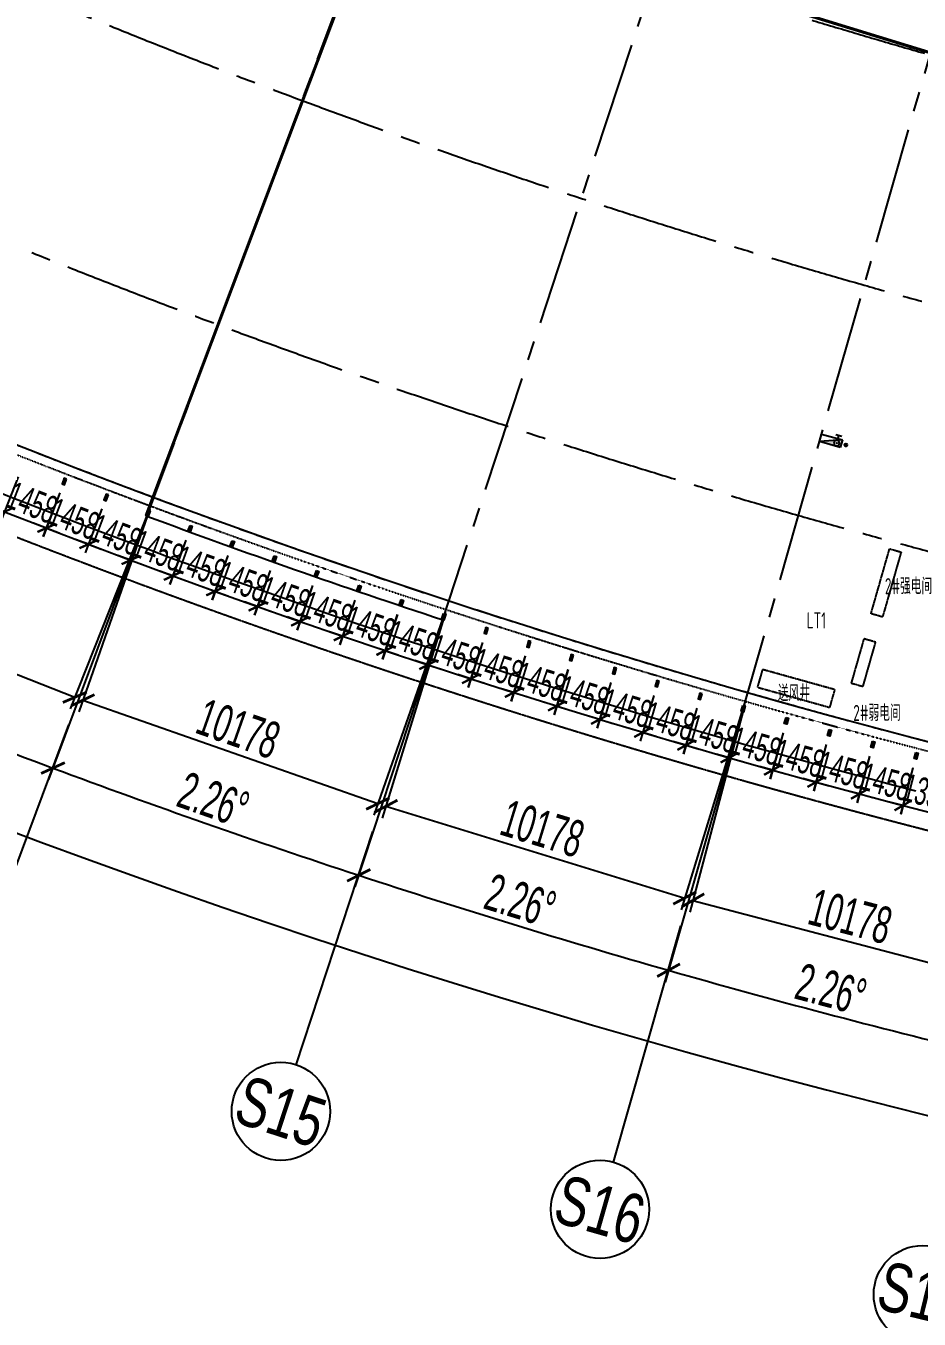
# Model space of a CAD drawing. Extents: x -668578 to 2331563, y -1202445 to 1620273.
# Drawn here: x 226766 to 255845, y 21780 to 63908 of the extents above; entities that cross this region are included whole.
import ezdxf
from ezdxf.enums import TextEntityAlignment as Align

# ---------------------------------------------------------------- set-up
doc = ezdxf.new("R2010")
doc.units = 0
for name, pattern in [('CENTER2', [28.575, 19.05, -3.175, 3.175, -3.175]), ('DASH', [0.35, 0.25, -0.1]), ('DOT2', [0.125, 0, -0.125])]:
    doc.linetypes.add(name, pattern=pattern)
doc.layers.get('0').update_dxf_attribs({"color": 8})
doc.layers.get('Defpoints').update_dxf_attribs({"color": 8})
for name, color, linetype in [('#标注', 8, 'Continuous'), ('#轴线', 8, 'CENTER2'), ('A-BEAM-PLAN-C', 8, 'Continuous'), ('A-FLOR-OTLN', 8, 'DOT2'), ('A-HATH', 8, 'Continuous'), ('A-WIND-FRAM', 8, 'Continuous'), ('WINDOW', 8, 'Continuous'), ('外轮廓', 8, 'Continuous'), ('建-文字', 8, 'Continuous'), ('建-消防-防火分区填充', 8, 'Continuous'), ('暖-消防-挡烟垂壁', 8, 'Continuous'), ('水-消防-消火栓', 8, 'Continuous'), ('水-消防-消火栓-标识', 8, 'Continuous')]:
    doc.layers.add(name, color=color, linetype=linetype)
doc.styles.add('JHZX', font='jrs.shx', dxfattribs={"width": 0.6, "bigfont": 'jhz.shx'})
doc.styles.add('XD2008', font='xd-hzs.shx', dxfattribs={"width": 0.7, "bigfont": 'xd-hztxt.shx'})
doc.dimstyles.new('JZBZ-300', dxfattribs={"dimscale": 300, "dimtxt": 3, "dimasz": 1.5, "dimexe": 1, "dimexo": 1, "dimgap": 0.5, "dimtad": 1, "dimdec": 0, "dimdsep": 46, "dimtxsty": 'JHZX', "dimblk1": 'ARCHTICK', "dimblk2": 'ARCHTICK', "dimsah": 1, "dimcen": 0, "dimclrd": 1, "dimclre": 1, "dimclrt": 2, "dimazin": 2, "dimtfac": 1, "dimtdec": 0, "dimtix": 1, "dimtmove": 0, "dimatfit": 3, "dimfxl": 0, "dimtolj": 1, "dimlwd": -1, "dimlwe": -1, "dimarcsym": 0})
doc.dimstyles.new('JZBZ-400', dxfattribs={"dimscale": 400, "dimtxt": 3, "dimasz": 1.5, "dimexe": 1, "dimexo": 1, "dimgap": 0.5, "dimtad": 1, "dimdec": 0, "dimdsep": 46, "dimtxsty": 'JHZX', "dimblk1": 'ARCHTICK', "dimblk2": 'ARCHTICK', "dimsah": 1, "dimcen": 0, "dimclrd": 1, "dimclre": 1, "dimclrt": 2, "dimazin": 2, "dimtfac": 1, "dimtdec": 0, "dimtix": 1, "dimtmove": 0, "dimatfit": 3, "dimfxl": 0, "dimtolj": 1, "dimlwd": -1, "dimlwe": -1, "dimarcsym": 0})

# ---------------------------------------------------------------- blocks, each defined once
blk = doc.blocks.new('_ARCHTICK')
at = {"color": 0, "linetype": 'ByBlock', "const_width": 0.15}
blk.add_lwpolyline([(-0.5, -0.5), (0.5, 0.5)], dxfattribs=at)
blk = doc.blocks.new('*D2939')
at = {"layer": '#标注', "ltscale": 300, "transparency": 16777216}
for p, q in [((-1773, -1481), (-9342, -7863)), ((165914, -92056), (164727, -101884))]:
    blk.add_line(p, q, dxfattribs=at)
blk.add_arc((197092, 166179), 269610, 220.13382, 263.11563, dxfattribs=at)
at = {"layer": 'Defpoints', "color": 0, "ltscale": 300, "transparency": 16777216}
for p in [(197092, 166179), (-1467, -1224), (40380, -53208), (165962, -91659)]:
    blk.add_point(p, dxfattribs=at)
at = {"layer": '#标注', "ltscale": 300, "transparency": 16777216, "xscale": 600, "yscale": 600, "zscale": 600}
for p, rotation in [((-9036, -7605), 130.1338192809485), ((164775, -101487), 353.1156299250187)]:
    blk.add_blockref('_ARCHTICK', p, dxfattribs=dict(at, rotation=rotation))
at = {"layer": '#标注', "ltscale": 300, "transparency": 16777216, "insert": (69342, -70334), "char_height": 1200, "attachment_point": 5, "rotation": 331.6247, "style": 'JHZX'}
blk.add_mtext('\\A1;42.98°', dxfattribs=at)
blk = doc.blocks.new('*D2960')
at = {"layer": '#标注', "ltscale": 300, "transparency": 16777216}
for p, q in [((96631, -73748), (93735, -80666)), ((106180, -77526), (103559, -84553))]:
    blk.add_line(p, q, dxfattribs=at)
blk.add_arc((197092, 166179), 267210, 247.28023, 249.54243, dxfattribs=at)
at = {"layer": 'Defpoints', "color": 0, "ltscale": 300, "transparency": 16777216}
for p in [(197092, 166179), (96786, -73379), (106320, -77151), (97142, -81634)]:
    blk.add_point(p, dxfattribs=at)
at = {"layer": '#标注', "ltscale": 300, "transparency": 16777216, "xscale": 600, "yscale": 600, "zscale": 600}
for p, rotation in [((93889, -80297), 157.2802253813057), ((103699, -84178), 339.5424261212691)]:
    blk.add_blockref('_ARCHTICK', p, dxfattribs=dict(at, rotation=rotation))
at = {"layer": '#标注', "ltscale": 300, "transparency": 16777216, "insert": (99069, -81542), "char_height": 1200, "attachment_point": 5, "rotation": 338.4113, "style": 'JHZX'}
blk.add_mtext('\\A1;2.26°', dxfattribs=at)
blk = doc.blocks.new('*D2961')
at = {"layer": '#标注', "ltscale": 300, "transparency": 16777216}
for p, q in [((106180, -77526), (103559, -84553)), ((115871, -80925), (113529, -88050))]:
    blk.add_line(p, q, dxfattribs=at)
blk.add_arc((197092, 166179), 267210, 249.54243, 251.80463, dxfattribs=at)
at = {"layer": 'Defpoints', "color": 0, "ltscale": 300, "transparency": 16777216}
for p in [(197092, 166179), (106320, -77151), (115996, -80545), (107001, -85386)]:
    blk.add_point(p, dxfattribs=at)
at = {"layer": '#标注', "ltscale": 300, "transparency": 16777216, "xscale": 600, "yscale": 600, "zscale": 600}
for p, rotation in [((103699, -84178), 159.542426121269), ((113654, -87670), 341.8046268610899)]:
    blk.add_blockref('_ARCHTICK', p, dxfattribs=dict(at, rotation=rotation))
at = {"layer": '#标注', "ltscale": 300, "transparency": 16777216, "insert": (108924, -85218), "char_height": 1200, "attachment_point": 5, "rotation": 340.6735, "style": 'JHZX'}
blk.add_mtext('\\A1;2.26°', dxfattribs=at)
blk = doc.blocks.new('*D2962')
at = {"layer": '#标注', "ltscale": 300, "transparency": 16777216}
for p, q in [((115871, -80925), (113529, -88050)), ((125688, -83938), (123629, -91150))]:
    blk.add_line(p, q, dxfattribs=at)
blk.add_arc((197092, 166179), 267210, 251.80463, 254.06683, dxfattribs=at)
at = {"layer": 'Defpoints', "color": 0, "ltscale": 300, "transparency": 16777216}
for p in [(197092, 166179), (115996, -80545), (125798, -83554), (117002, -88746)]:
    blk.add_point(p, dxfattribs=at)
at = {"layer": '#标注', "ltscale": 300, "transparency": 16777216, "xscale": 600, "yscale": 600, "zscale": 600}
for p, rotation in [((113654, -87670), 161.8046268610904), ((123739, -90765), 344.0668271582905)]:
    blk.add_blockref('_ARCHTICK', p, dxfattribs=dict(at, rotation=rotation))
at = {"layer": '#标注', "ltscale": 300, "transparency": 16777216, "insert": (118916, -88503), "char_height": 1200, "attachment_point": 5, "rotation": 342.9357, "style": 'JHZX'}
blk.add_mtext('\\A1;2.26°', dxfattribs=at)
blk = doc.blocks.new('*D2963')
at = {"layer": '#标注', "ltscale": 300, "transparency": 16777216}
for p, q in [((125688, -83938), (123629, -91150)), ((135616, -86562), (133844, -93849))]:
    blk.add_line(p, q, dxfattribs=at)
blk.add_arc((197092, 166179), 267210, 254.06683, 256.32903, dxfattribs=at)
at = {"layer": 'Defpoints', "color": 0, "ltscale": 300, "transparency": 16777216}
for p in [(197092, 166179), (125798, -83554), (135711, -86173), (127127, -91709)]:
    blk.add_point(p, dxfattribs=at)
at = {"layer": '#标注', "ltscale": 300, "transparency": 16777216, "xscale": 600, "yscale": 600, "zscale": 600}
for p, rotation in [((123739, -90765), 164.0668271582912), ((133938, -93461), 346.3290280231381)]:
    blk.add_blockref('_ARCHTICK', p, dxfattribs=dict(at, rotation=rotation))
at = {"layer": '#标注', "ltscale": 300, "transparency": 16777216, "insert": (129029, -91390), "char_height": 1200, "attachment_point": 5, "rotation": 345.1979, "style": 'JHZX'}
blk.add_mtext('\\A1;2.26°', dxfattribs=at)
blk = doc.blocks.new('*U2924')
at = {"linetype": 'ByBlock'}
blk.add_line((0, -20), (0, 0), dxfattribs=at)
blk.add_circle((0, -24), 4, dxfattribs=at)
at = {"color": 253, "linetype": 'ByBlock', "style": 'JHZX', "width": 0.75}
blk.add_attdef('AXES', text='', height=4, dxfattribs=at).set_placement((0, -24), align=Align.MIDDLE_CENTER)
blk = doc.blocks.new('*D3019')
at = {"layer": '#标注', "transparency": 16777216}
for p, q in [((-28283, -73188), (-30072, -79958)), ((-18443, -75788), (-20232, -82559)), ((-29970, -79572), (-20130, -82172))]:
    blk.add_line(p, q, dxfattribs=at)
at = {"layer": 'Defpoints', "color": 0, "transparency": 16777216}
for p in [(-28181, -72801), (-18340, -75402), (-20130, -82172)]:
    blk.add_point(p, dxfattribs=at)
at = {"layer": '#标注', "transparency": 16777216, "xscale": 600, "yscale": 600, "zscale": 600}
for p, rotation in [((-29970, -79572), 165.1979260165028), ((-20130, -82172), 345.1979260165028)]:
    blk.add_blockref('_ARCHTICK', p, dxfattribs=dict(at, rotation=rotation))
at = {"layer": '#标注', "transparency": 16777216, "insert": (-24845, -80098), "char_height": 1200, "attachment_point": 5, "rotation": 345.1979, "style": 'JHZX'}
blk.add_mtext('\\A1;10178', dxfattribs=at)
blk = doc.blocks.new('*D3020')
at = {"layer": '#标注', "transparency": 16777216}
for p, q in [((-38028, -70197), (-40083, -76891)), ((-28298, -73184), (-30353, -79878)), ((-39966, -76509), (-30236, -79496))]:
    blk.add_line(p, q, dxfattribs=at)
at = {"layer": 'Defpoints', "color": 0, "transparency": 16777216}
for p in [(-37911, -69815), (-28181, -72801), (-30236, -79496)]:
    blk.add_point(p, dxfattribs=at)
at = {"layer": '#标注', "transparency": 16777216, "xscale": 600, "yscale": 600, "zscale": 600}
for p, rotation in [((-39966, -76509), 162.9357278414929), ((-30236, -79496), 342.9357278414929)]:
    blk.add_blockref('_ARCHTICK', p, dxfattribs=dict(at, rotation=rotation))
at = {"layer": '#标注', "transparency": 16777216, "insert": (-34866, -77238), "char_height": 1200, "attachment_point": 5, "rotation": 342.9357, "style": 'JHZX'}
blk.add_mtext('\\A1;10178', dxfattribs=at)
blk = doc.blocks.new('*D3021')
at = {"layer": '#标注', "transparency": 16777216}
for p, q in [((-57126, -63073), (-59703, -69585)), ((-47662, -66818), (-50239, -73330)), ((-59556, -69213), (-50092, -72958))]:
    blk.add_line(p, q, dxfattribs=at)
at = {"layer": 'Defpoints', "color": 0, "transparency": 16777216}
for p in [(-56979, -62701), (-47515, -66446), (-50092, -72958)]:
    blk.add_point(p, dxfattribs=at)
at = {"layer": '#标注', "transparency": 16777216, "xscale": 600, "yscale": 600, "zscale": 600}
for p, rotation in [((-59556, -69213), 158.4113267958143), ((-50092, -72958), 338.4113267958143)]:
    blk.add_blockref('_ARCHTICK', p, dxfattribs=dict(at, rotation=rotation))
at = {"layer": '#标注', "transparency": 16777216, "insert": (-54529, -70341), "char_height": 1200, "attachment_point": 5, "rotation": 338.4113, "style": 'JHZX'}
blk.add_mtext('\\A1;10178', dxfattribs=at)
blk = doc.blocks.new('*D3022')
at = {"layer": '#标注', "transparency": 16777216}
for p, q in [((-47647, -66824), (-49965, -73432)), ((-38043, -70192), (-40361, -76800)), ((-49833, -73054), (-40228, -76423))]:
    blk.add_line(p, q, dxfattribs=at)
at = {"layer": 'Defpoints', "color": 0, "transparency": 16777216}
for p in [(-47515, -66446), (-37911, -69815), (-40228, -76423)]:
    blk.add_point(p, dxfattribs=at)
at = {"layer": '#标注', "transparency": 16777216, "xscale": 600, "yscale": 600, "zscale": 600}
for p, rotation in [((-49833, -73054), 160.6735249708244), ((-40228, -76423), 340.6735249708244)]:
    blk.add_blockref('_ARCHTICK', p, dxfattribs=dict(at, rotation=rotation))
at = {"layer": '#标注', "transparency": 16777216, "insert": (-44766, -73984), "char_height": 1200, "attachment_point": 5, "rotation": 340.6735, "style": 'JHZX'}
blk.add_mtext('\\A1;10178', dxfattribs=at)
blk = doc.blocks.new('*D2727')
at = {"layer": '#标注', "color": 1, "ltscale": 300, "transparency": 16777216}
for p, q in [((226516, 49223), (225963, 47802)), ((227875, 48694), (227322, 47273)), ((226072, 48081), (225652, 48245)), ((226072, 48081), (227430, 47553)), ((227430, 47553), (227850, 47389))]:
    blk.add_line(p, q, dxfattribs=at)
at = {"layer": 'Defpoints', "color": 0, "ltscale": 300, "transparency": 16777216}
for p in [(226625, 49502), (227983, 48974), (227430, 47553)]:
    blk.add_point(p, dxfattribs=at)
at = {"layer": '#标注', "color": 1, "ltscale": 300, "transparency": 16777216, "xscale": 450, "yscale": 450, "zscale": 450}
for p, rotation in [((226072, 48081), 338.7344892477993), ((227430, 47553), 158.7344892477992)]:
    blk.add_blockref('_ARCHTICK', p, dxfattribs=dict(at, rotation=rotation))
at = {"layer": '#标注', "color": 2, "ltscale": 300, "transparency": 16777216, "insert": (226969, 48376), "char_height": 900, "attachment_point": 5, "rotation": 338.7345, "style": 'JHZX'}
blk.add_mtext('\\A1;1458', dxfattribs=at)
blk = doc.blocks.new('*D2728')
at = {"layer": '#标注', "color": 1, "ltscale": 300, "transparency": 16777216}
for p, q in [((227876, 48694), (227330, 47267)), ((229238, 48172), (228692, 46746)), ((227437, 47547), (227017, 47708)), ((227437, 47547), (228799, 47026)), ((228799, 47026), (229219, 46865))]:
    blk.add_line(p, q, dxfattribs=at)
at = {"layer": 'Defpoints', "color": 0, "ltscale": 300, "transparency": 16777216}
for p in [(227983, 48974), (229345, 48453), (228799, 47026)]:
    blk.add_point(p, dxfattribs=at)
at = {"layer": '#标注', "color": 1, "ltscale": 300, "transparency": 16777216, "xscale": 450, "yscale": 450, "zscale": 450}
for p, rotation in [((227437, 47547), 339.0576640265226), ((228799, 47026), 159.0576640265225)]:
    blk.add_blockref('_ARCHTICK', p, dxfattribs=dict(at, rotation=rotation))
at = {"layer": '#标注', "color": 2, "ltscale": 300, "transparency": 16777216, "insert": (228333, 47847), "char_height": 900, "attachment_point": 5, "rotation": 339.0577, "style": 'JHZX'}
blk.add_mtext('\\A1;1458', dxfattribs=at)
blk = doc.blocks.new('*D2729')
at = {"layer": '#标注', "color": 1, "ltscale": 300, "transparency": 16777216}
for p, q in [((229239, 48172), (228700, 46740)), ((230603, 47659), (230065, 46227)), ((228806, 47021), (228385, 47179)), ((228806, 47021), (230170, 46507)), ((230170, 46507), (230592, 46349))]:
    blk.add_line(p, q, dxfattribs=at)
at = {"layer": 'Defpoints', "color": 0, "ltscale": 300, "transparency": 16777216}
for p in [(229345, 48453), (230709, 47939), (230170, 46507)]:
    blk.add_point(p, dxfattribs=at)
at = {"layer": '#标注', "color": 1, "ltscale": 300, "transparency": 16777216, "xscale": 450, "yscale": 450, "zscale": 450}
for p, rotation in [((228806, 47021), 339.3808298245661), ((230170, 46507), 159.3808298245661)]:
    blk.add_blockref('_ARCHTICK', p, dxfattribs=dict(at, rotation=rotation))
at = {"layer": '#标注', "color": 2, "ltscale": 300, "transparency": 16777216, "insert": (229700, 47326), "char_height": 900, "attachment_point": 5, "rotation": 339.3808, "style": 'JHZX'}
blk.add_mtext('\\A1;1458', dxfattribs=at)
blk = doc.blocks.new('*D2730')
at = {"layer": '#标注', "color": 1, "ltscale": 300, "transparency": 16777216}
for p, q in [((230605, 47658), (230074, 46221)), ((231972, 47152), (231441, 45715)), ((230178, 46502), (229756, 46658)), ((230178, 46502), (231545, 45996)), ((231545, 45996), (231967, 45840))]:
    blk.add_line(p, q, dxfattribs=at)
at = {"layer": 'Defpoints', "color": 0, "ltscale": 300, "transparency": 16777216}
for p in [(230709, 47939), (232076, 47434), (231545, 45996)]:
    blk.add_point(p, dxfattribs=at)
at = {"layer": '#标注', "color": 1, "ltscale": 300, "transparency": 16777216, "xscale": 450, "yscale": 450, "zscale": 450}
for p, rotation in [((230178, 46502), 339.703998416643), ((231545, 45996), 159.703998416643)]:
    blk.add_blockref('_ARCHTICK', p, dxfattribs=dict(at, rotation=rotation))
at = {"layer": '#标注', "color": 2, "ltscale": 300, "transparency": 16777216, "insert": (231069, 46812), "char_height": 900, "attachment_point": 5, "rotation": 339.704, "style": 'JHZX'}
blk.add_mtext('\\A1;1458', dxfattribs=at)
blk = doc.blocks.new('*D2731')
at = {"layer": '#标注', "color": 1, "ltscale": 300, "transparency": 16777216}
for p, q in [((231974, 47152), (231450, 45709)), ((233344, 46654), (232820, 45211)), ((231552, 45991), (231129, 46145)), ((231552, 45991), (232922, 45493)), ((232922, 45493), (233345, 45339))]:
    blk.add_line(p, q, dxfattribs=at)
at = {"layer": 'Defpoints', "color": 0, "ltscale": 300, "transparency": 16777216}
for p in [(232076, 47434), (233447, 46936), (232922, 45493)]:
    blk.add_point(p, dxfattribs=at)
at = {"layer": '#标注', "color": 1, "ltscale": 300, "transparency": 16777216, "xscale": 450, "yscale": 450, "zscale": 450}
for p, rotation in [((231552, 45991), 340.0271894976588), ((232922, 45493), 160.0271894976588)]:
    blk.add_blockref('_ARCHTICK', p, dxfattribs=dict(at, rotation=rotation))
at = {"layer": '#标注', "color": 2, "ltscale": 300, "transparency": 16777216, "insert": (232442, 46306), "char_height": 900, "attachment_point": 5, "rotation": 340.0272, "style": 'JHZX'}
blk.add_mtext('\\A1;1458', dxfattribs=at)
blk = doc.blocks.new('*D2732')
at = {"layer": '#标注', "color": 1, "ltscale": 300, "transparency": 16777216}
for p, q in [((233346, 46653), (232829, 45205)), ((234719, 46163), (234202, 44715)), ((232930, 45488), (232506, 45639)), ((232930, 45488), (234302, 44998)), ((234302, 44998), (234726, 44846))]:
    blk.add_line(p, q, dxfattribs=at)
at = {"layer": 'Defpoints', "color": 0, "ltscale": 300, "transparency": 16777216}
for p in [(233447, 46936), (234819, 46445), (234302, 44998)]:
    blk.add_point(p, dxfattribs=at)
at = {"layer": '#标注', "color": 1, "ltscale": 300, "transparency": 16777216, "xscale": 450, "yscale": 450, "zscale": 450}
for p, rotation in [((232930, 45488), 340.3503629939931), ((234302, 44998), 160.3503629939932)]:
    blk.add_blockref('_ARCHTICK', p, dxfattribs=dict(at, rotation=rotation))
at = {"layer": '#标注', "color": 2, "ltscale": 300, "transparency": 16777216, "insert": (233818, 45808), "char_height": 900, "attachment_point": 5, "rotation": 340.3504, "style": 'JHZX'}
blk.add_mtext('\\A1;1458', dxfattribs=at)
blk = doc.blocks.new('*D2733')
at = {"layer": '#标注', "color": 1, "ltscale": 300, "transparency": 16777216}
for p, q in [((234720, 46162), (234211, 44709)), ((236096, 45680), (235586, 44227)), ((234310, 44992), (233885, 45141)), ((234310, 44992), (235685, 44510)), ((235685, 44510), (236110, 44361))]:
    blk.add_line(p, q, dxfattribs=at)
at = {"layer": 'Defpoints', "color": 0, "ltscale": 300, "transparency": 16777216}
for p in [(234819, 46445), (236195, 45963), (235685, 44510)]:
    blk.add_point(p, dxfattribs=at)
at = {"layer": '#标注', "color": 1, "ltscale": 300, "transparency": 16777216, "xscale": 450, "yscale": 450, "zscale": 450}
for p, rotation in [((234310, 44992), 340.6735381863451), ((235685, 44510), 160.6735381863451)]:
    blk.add_blockref('_ARCHTICK', p, dxfattribs=dict(at, rotation=rotation))
at = {"layer": '#标注', "color": 2, "ltscale": 300, "transparency": 16777216, "insert": (235196, 45317), "char_height": 900, "attachment_point": 5, "rotation": 340.6735, "style": 'JHZX'}
blk.add_mtext('\\A1;1458', dxfattribs=at)
blk = doc.blocks.new('*D2734')
at = {"layer": '#标注', "color": 1, "ltscale": 300, "transparency": 16777216}
for p, q in [((236097, 45679), (235596, 44222)), ((237476, 45205), (236974, 43748)), ((235693, 44506), (235268, 44652)), ((235693, 44506), (237072, 44031)), ((237072, 44031), (237497, 43885))]:
    blk.add_line(p, q, dxfattribs=at)
at = {"layer": 'Defpoints', "color": 0, "ltscale": 300, "transparency": 16777216}
for p in [(236195, 45963), (237573, 45488), (237072, 44031)]:
    blk.add_point(p, dxfattribs=at)
at = {"layer": '#标注', "color": 1, "ltscale": 300, "transparency": 16777216, "xscale": 450, "yscale": 450, "zscale": 450}
for p, rotation in [((235693, 44506), 340.9967131017028), ((237072, 44031), 160.9967131017028)]:
    blk.add_blockref('_ARCHTICK', p, dxfattribs=dict(at, rotation=rotation))
at = {"layer": '#标注', "color": 2, "ltscale": 300, "transparency": 16777216, "insert": (236578, 44836), "char_height": 900, "attachment_point": 5, "rotation": 340.9967, "style": 'JHZX'}
blk.add_mtext('\\A1;1458', dxfattribs=at)
blk = doc.blocks.new('*D2735')
at = {"layer": '#标注', "color": 1, "ltscale": 300, "transparency": 16777216}
for p, q in [((237477, 45204), (236983, 43743)), ((238858, 44737), (238364, 43276)), ((237079, 44027), (236653, 44171)), ((237079, 44027), (238460, 43560)), ((238460, 43560), (238887, 43416))]:
    blk.add_line(p, q, dxfattribs=at)
at = {"layer": 'Defpoints', "color": 0, "ltscale": 300, "transparency": 16777216}
for p in [(237573, 45488), (238954, 45021), (238460, 43560)]:
    blk.add_point(p, dxfattribs=at)
at = {"layer": '#标注', "color": 1, "ltscale": 300, "transparency": 16777216, "xscale": 450, "yscale": 450, "zscale": 450}
for p, rotation in [((237079, 44027), 341.3198874090449), ((238460, 43560), 161.3198874090449)]:
    blk.add_blockref('_ARCHTICK', p, dxfattribs=dict(at, rotation=rotation))
at = {"layer": '#标注', "color": 2, "ltscale": 300, "transparency": 16777216, "insert": (237962, 44362), "char_height": 900, "attachment_point": 5, "rotation": 341.3199, "style": 'JHZX'}
blk.add_mtext('\\A1;1458', dxfattribs=at)
blk = doc.blocks.new('*D2736')
at = {"layer": '#标注', "color": 1, "ltscale": 300, "transparency": 16777216}
for p, q in [((238860, 44737), (238376, 43269)), ((240245, 44280), (239761, 42812)), ((238470, 43554), (238043, 43695)), ((238470, 43554), (239855, 43097)), ((239855, 43097), (240282, 42956))]:
    blk.add_line(p, q, dxfattribs=at)
at = {"layer": 'Defpoints', "color": 0, "ltscale": 300, "transparency": 16777216}
for p in [(238954, 45021), (240339, 44565), (239855, 43097)]:
    blk.add_point(p, dxfattribs=at)
at = {"layer": '#标注', "color": 1, "ltscale": 300, "transparency": 16777216, "xscale": 450, "yscale": 450, "zscale": 450}
for p, rotation in [((238470, 43554), 341.7426113178962), ((239855, 43097), 161.7426113178962)]:
    blk.add_blockref('_ARCHTICK', p, dxfattribs=dict(at, rotation=rotation))
at = {"layer": '#标注', "color": 2, "ltscale": 300, "transparency": 16777216, "insert": (239350, 43895), "char_height": 900, "attachment_point": 5, "rotation": 341.7426, "style": 'JHZX'}
blk.add_mtext('\\A1;1458', dxfattribs=at)
blk = doc.blocks.new('*D2737')
at = {"layer": '#标注', "color": 1, "ltscale": 300, "transparency": 16777216}
for p, q in [((240245, 44277), (239767, 42808)), ((241631, 43826), (241153, 42357)), ((239860, 43093), (239432, 43233)), ((239860, 43093), (241246, 42642)), ((241246, 42642), (241674, 42503))]:
    blk.add_line(p, q, dxfattribs=at)
at = {"layer": 'Defpoints', "color": 0, "ltscale": 300, "transparency": 16777216}
for p in [(240338, 44562), (241724, 44111), (241246, 42642)]:
    blk.add_point(p, dxfattribs=at)
at = {"layer": '#标注', "color": 1, "ltscale": 300, "transparency": 16777216, "xscale": 450, "yscale": 450, "zscale": 450}
for p, rotation in [((239860, 43093), 341.9662237336959), ((241246, 42642), 161.9662237336959)]:
    blk.add_blockref('_ARCHTICK', p, dxfattribs=dict(at, rotation=rotation))
at = {"layer": '#标注', "color": 2, "ltscale": 300, "transparency": 16777216, "insert": (240738, 43438), "char_height": 900, "attachment_point": 5, "rotation": 341.9662, "style": 'JHZX'}
blk.add_mtext('\\A1;1458', dxfattribs=at)
blk = doc.blocks.new('*D2738')
at = {"layer": '#标注', "color": 1, "ltscale": 300, "transparency": 16777216}
for p, q in [((241633, 43825), (241162, 42351)), ((243021, 43382), (242551, 41908)), ((241253, 42637), (240825, 42774)), ((241253, 42637), (242642, 42194)), ((242642, 42194), (243071, 42057))]:
    blk.add_line(p, q, dxfattribs=at)
at = {"layer": 'Defpoints', "color": 0, "ltscale": 300, "transparency": 16777216}
for p in [(241724, 44111), (243113, 43668), (242642, 42194)]:
    blk.add_point(p, dxfattribs=at)
at = {"layer": '#标注', "color": 1, "ltscale": 300, "transparency": 16777216, "xscale": 450, "yscale": 450, "zscale": 450}
for p, rotation in [((241253, 42637), 342.2893666429741), ((242642, 42194), 162.2893666429741)]:
    blk.add_blockref('_ARCHTICK', p, dxfattribs=dict(at, rotation=rotation))
at = {"layer": '#标注', "color": 2, "ltscale": 300, "transparency": 16777216, "insert": (242130, 42987), "char_height": 900, "attachment_point": 5, "rotation": 342.2894, "style": 'JHZX'}
blk.add_mtext('\\A1;1458', dxfattribs=at)
blk = doc.blocks.new('*D2739')
at = {"layer": '#标注', "color": 1, "ltscale": 300, "transparency": 16777216}
for p, q in [((243023, 43381), (242560, 41902)), ((244414, 42946), (243951, 41467)), ((242649, 42189), (242220, 42323)), ((242649, 42189), (244041, 41753)), ((244041, 41753), (244470, 41618))]:
    blk.add_line(p, q, dxfattribs=at)
at = {"layer": 'Defpoints', "color": 0, "ltscale": 300, "transparency": 16777216}
for p in [(243113, 43668), (244504, 43232), (244041, 41753)]:
    blk.add_point(p, dxfattribs=at)
at = {"layer": '#标注', "color": 1, "ltscale": 300, "transparency": 16777216, "xscale": 450, "yscale": 450, "zscale": 450}
for p, rotation in [((242649, 42189), 342.6125407668169), ((244041, 41753), 162.6125407668169)]:
    blk.add_blockref('_ARCHTICK', p, dxfattribs=dict(at, rotation=rotation))
at = {"layer": '#标注', "color": 2, "ltscale": 300, "transparency": 16777216, "insert": (243524, 42543), "char_height": 900, "attachment_point": 5, "rotation": 342.6125, "style": 'JHZX'}
blk.add_mtext('\\A1;1458', dxfattribs=at)
blk = doc.blocks.new('*D2740')
at = {"layer": '#标注', "color": 1, "ltscale": 300, "transparency": 16777216}
for p, q in [((244416, 42945), (243960, 41461)), ((245809, 42517), (245354, 41033)), ((244048, 41748), (243618, 41880)), ((244048, 41748), (245442, 41320)), ((245442, 41320), (245872, 41188))]:
    blk.add_line(p, q, dxfattribs=at)
at = {"layer": 'Defpoints', "color": 0, "ltscale": 300, "transparency": 16777216}
for p in [(244504, 43232), (245897, 42804), (245442, 41320)]:
    blk.add_point(p, dxfattribs=at)
at = {"layer": '#标注', "color": 1, "ltscale": 300, "transparency": 16777216, "xscale": 450, "yscale": 450, "zscale": 450}
for p, rotation in [((244048, 41748), 342.9357154207488), ((245442, 41320), 162.9357154207488)]:
    blk.add_blockref('_ARCHTICK', p, dxfattribs=dict(at, rotation=rotation))
at = {"layer": '#标注', "color": 2, "ltscale": 300, "transparency": 16777216, "insert": (244921, 42108), "char_height": 900, "attachment_point": 5, "rotation": 342.9357, "style": 'JHZX'}
blk.add_mtext('\\A1;1458', dxfattribs=at)
blk = doc.blocks.new('*D2741')
at = {"layer": '#标注', "color": 1, "ltscale": 300, "transparency": 16777216}
for p, q in [((245811, 42517), (245363, 41028)), ((247207, 42097), (246759, 40608)), ((245450, 41315), (245019, 41445)), ((245450, 41315), (246846, 40895)), ((246846, 40895), (247276, 40766))]:
    blk.add_line(p, q, dxfattribs=at)
at = {"layer": 'Defpoints', "color": 0, "ltscale": 300, "transparency": 16777216}
for p in [(245897, 42804), (247293, 42384), (246846, 40895)]:
    blk.add_point(p, dxfattribs=at)
at = {"layer": '#标注', "color": 1, "ltscale": 300, "transparency": 16777216, "xscale": 450, "yscale": 450, "zscale": 450}
for p, rotation in [((245450, 41315), 343.2588900746762), ((246846, 40895), 163.2588900746762)]:
    blk.add_blockref('_ARCHTICK', p, dxfattribs=dict(at, rotation=rotation))
at = {"layer": '#标注', "color": 2, "ltscale": 300, "transparency": 16777216, "insert": (246320, 41680), "char_height": 900, "attachment_point": 5, "rotation": 343.2589, "style": 'JHZX'}
blk.add_mtext('\\A1;1458', dxfattribs=at)
blk = doc.blocks.new('*D2742')
at = {"layer": '#标注', "color": 1, "ltscale": 300, "transparency": 16777216}
for p, q in [((247209, 42097), (246768, 40603)), ((248607, 41685), (248167, 40191)), ((246853, 40890), (246422, 41018)), ((246853, 40890), (248252, 40478)), ((248252, 40478), (248683, 40351))]:
    blk.add_line(p, q, dxfattribs=at)
at = {"layer": 'Defpoints', "color": 0, "ltscale": 300, "transparency": 16777216}
for p in [(247293, 42384), (248692, 41972), (248252, 40478)]:
    blk.add_point(p, dxfattribs=at)
at = {"layer": '#标注', "color": 1, "ltscale": 300, "transparency": 16777216, "xscale": 450, "yscale": 450, "zscale": 450}
for p, rotation in [((246853, 40890), 343.5820644060976), ((248252, 40478), 163.5820644060976)]:
    blk.add_blockref('_ARCHTICK', p, dxfattribs=dict(at, rotation=rotation))
at = {"layer": '#标注', "color": 2, "ltscale": 300, "transparency": 16777216, "insert": (247722, 41260), "char_height": 900, "attachment_point": 5, "rotation": 343.5821, "style": 'JHZX'}
blk.add_mtext('\\A1;1458', dxfattribs=at)
blk = doc.blocks.new('*D2743')
at = {"layer": '#标注', "color": 1, "ltscale": 300, "transparency": 16777216}
for p, q in [((248609, 41684), (248176, 40185)), ((250009, 41280), (249577, 39781)), ((248259, 40473), (247827, 40598)), ((248259, 40473), (249660, 40069)), ((249660, 40069), (250092, 39945))]:
    blk.add_line(p, q, dxfattribs=at)
at = {"layer": 'Defpoints', "color": 0, "ltscale": 300, "transparency": 16777216}
for p in [(248692, 41972), (250092, 41568), (249660, 40069)]:
    blk.add_point(p, dxfattribs=at)
at = {"layer": '#标注', "color": 1, "ltscale": 300, "transparency": 16777216, "xscale": 450, "yscale": 450, "zscale": 450}
for p, rotation in [((248259, 40473), 343.9052300335176), ((249660, 40069), 163.9052300335177)]:
    blk.add_blockref('_ARCHTICK', p, dxfattribs=dict(at, rotation=rotation))
at = {"layer": '#标注', "color": 2, "ltscale": 300, "transparency": 16777216, "insert": (249126, 40848), "char_height": 900, "attachment_point": 5, "rotation": 343.9052, "style": 'JHZX'}
blk.add_mtext('\\A1;1458', dxfattribs=at)
blk = doc.blocks.new('*D2744')
at = {"layer": '#标注', "color": 1, "ltscale": 300, "transparency": 16777216}
for p, q in [((250011, 41279), (249586, 39776)), ((251414, 40883), (250989, 39380)), ((249668, 40065), (249235, 40187)), ((249668, 40065), (251071, 39668)), ((251071, 39668), (251504, 39546))]:
    blk.add_line(p, q, dxfattribs=at)
at = {"layer": 'Defpoints', "color": 0, "ltscale": 300, "transparency": 16777216}
for p in [(250092, 41568), (251495, 41172), (251071, 39668)]:
    blk.add_point(p, dxfattribs=at)
at = {"layer": '#标注', "color": 1, "ltscale": 300, "transparency": 16777216, "xscale": 450, "yscale": 450, "zscale": 450}
for p, rotation in [((249668, 40065), 344.22840143964), ((251071, 39668), 164.2284014396401)]:
    blk.add_blockref('_ARCHTICK', p, dxfattribs=dict(at, rotation=rotation))
at = {"layer": '#标注', "color": 2, "ltscale": 300, "transparency": 16777216, "insert": (250532, 40444), "char_height": 900, "attachment_point": 5, "rotation": 344.2284, "style": 'JHZX'}
blk.add_mtext('\\A1;1458', dxfattribs=at)
blk = doc.blocks.new('*D2745')
at = {"layer": '#标注', "color": 1, "ltscale": 300, "transparency": 16777216}
for p, q in [((251415, 40883), (250998, 39374)), ((252820, 40494), (252404, 38986)), ((251078, 39663), (250645, 39783)), ((251078, 39663), (252484, 39275)), ((252484, 39275), (252917, 39155))]:
    blk.add_line(p, q, dxfattribs=at)
at = {"layer": 'Defpoints', "color": 0, "ltscale": 300, "transparency": 16777216}
for p in [(251495, 41172), (252900, 40784), (252484, 39275)]:
    blk.add_point(p, dxfattribs=at)
at = {"layer": '#标注', "color": 1, "ltscale": 300, "transparency": 16777216, "xscale": 450, "yscale": 450, "zscale": 450}
for p, rotation in [((251078, 39663), 344.5515907147116), ((252484, 39275), 164.5515907147115)]:
    blk.add_blockref('_ARCHTICK', p, dxfattribs=dict(at, rotation=rotation))
at = {"layer": '#标注', "color": 2, "ltscale": 300, "transparency": 16777216, "insert": (251941, 40048), "char_height": 900, "attachment_point": 5, "rotation": 344.5516, "style": 'JHZX'}
blk.add_mtext('\\A1;1458', dxfattribs=at)
blk = doc.blocks.new('*D2746')
at = {"layer": '#标注', "color": 1, "ltscale": 300, "transparency": 16777216}
for p, q in [((252822, 40494), (252413, 38982)), ((254229, 40114), (253821, 38602)), ((252492, 39272), (252057, 39389)), ((252492, 39272), (253899, 38891)), ((253899, 38891), (254333, 38774))]:
    blk.add_line(p, q, dxfattribs=at)
at = {"layer": 'Defpoints', "color": 0, "ltscale": 300, "transparency": 16777216}
for p in [(252900, 40784), (254308, 40403), (253899, 38891)]:
    blk.add_point(p, dxfattribs=at)
at = {"layer": '#标注', "color": 1, "ltscale": 300, "transparency": 16777216, "xscale": 450, "yscale": 450, "zscale": 450}
for p, rotation in [((252492, 39272), 344.8747623690448), ((253899, 38891), 164.8747623690448)]:
    blk.add_blockref('_ARCHTICK', p, dxfattribs=dict(at, rotation=rotation))
at = {"layer": '#标注', "color": 2, "ltscale": 300, "transparency": 16777216, "insert": (253352, 39661), "char_height": 900, "attachment_point": 5, "rotation": 344.8748, "style": 'JHZX'}
blk.add_mtext('\\A1;1458', dxfattribs=at)
blk = doc.blocks.new('*D2747')
at = {"layer": '#标注', "color": 1, "ltscale": 300, "transparency": 16777216}
for p, q in [((254231, 40113), (253830, 38597)), ((255640, 39741), (255240, 38224)), ((253907, 38887), (253472, 39002)), ((253907, 38887), (255316, 38514)), ((255316, 38514), (255751, 38399))]:
    blk.add_line(p, q, dxfattribs=at)
at = {"layer": 'Defpoints', "color": 0, "ltscale": 300, "transparency": 16777216}
for p in [(254308, 40403), (255717, 40031), (255316, 38514)]:
    blk.add_point(p, dxfattribs=at)
at = {"layer": '#标注', "color": 1, "ltscale": 300, "transparency": 16777216, "xscale": 450, "yscale": 450, "zscale": 450}
for p, rotation in [((253907, 38887), 345.1979401424613), ((255316, 38514), 165.1979401424612)]:
    blk.add_blockref('_ARCHTICK', p, dxfattribs=dict(at, rotation=rotation))
at = {"layer": '#标注', "color": 2, "ltscale": 300, "transparency": 16777216, "insert": (254765, 39280), "char_height": 900, "attachment_point": 5, "rotation": 345.1979, "style": 'JHZX'}
blk.add_mtext('\\A1;1458', dxfattribs=at)
blk = doc.blocks.new('*D2824')
at = {"layer": '#标注', "color": 1, "ltscale": 300, "transparency": 16777216}
for p, q in [((255642, 39740), (255250, 38222)), ((256950, 39402), (256557, 37884)), ((255325, 38512), (254889, 38625)), ((255325, 38512), (256633, 38174)), ((256633, 38174), (257068, 38061))]:
    blk.add_line(p, q, dxfattribs=at)
at = {"layer": 'Defpoints', "color": 0, "ltscale": 300, "transparency": 16777216}
for p in [(255717, 40031), (257025, 39693), (256633, 38174)]:
    blk.add_point(p, dxfattribs=at)
at = {"layer": '#标注', "color": 1, "ltscale": 300, "transparency": 16777216, "xscale": 450, "yscale": 450, "zscale": 450}
for p, rotation in [((255325, 38512), 345.5120378846956), ((256633, 38174), 165.5120378846956)]:
    blk.add_blockref('_ARCHTICK', p, dxfattribs=dict(at, rotation=rotation))
at = {"layer": '#标注', "color": 2, "ltscale": 300, "transparency": 16777216, "insert": (256129, 38924), "char_height": 900, "attachment_point": 5, "rotation": 345.512, "style": 'JHZX'}
blk.add_mtext('\\A1;1351', dxfattribs=at)
blk = doc.blocks.new('幕墙分隔')
for p, q in [((-40, -100), (40, 100)), ((0, 100), (0, -100))]:
    blk.add_line(p, q)
blk.add_lwpolyline([(-40, 100), (40, 100), (40, -100), (-40, -100)], close=True)
blk = doc.blocks.new('A$C489F191C')
at = {"layer": '暖-消防-挡烟垂壁', "color": 3, "linetype": 'DASH', "const_width": 100}
for points in [[(122180, 20990), (114376, 289)], [(122180, 20990), (130946, 17919), (139861, 15182), (148877, 12800)]]:
    blk.add_lwpolyline(points, dxfattribs=at)
blk = doc.blocks.new('消火栓箱-111')
blk.add_hatch(color=256).paths.add_polyline_path([(-200, -54), (-200, -60, -0.414214), (-110, -150, -1), (-290, -150, -0.414214), (-200, -60), (-200, -54), (-350, 0), (-350, -250), (350, -250)])
for p, q in [((350, 0), (-350, 0)), ((-350, 0), (350, -250)), ((-350, 0), (-350, -250)), ((-300, 100), (-100, 100)), ((-200, -60), (-200, 100)), ((350, -250), (350, 0)), ((-350, -250), (350, -250))]:
    blk.add_line(p, q)
blk.add_circle((-200, -150), 90)
blk.add_point((-200, -150))
at = {"layer": '水-消防-消火栓'}
blk.add_arc((-350, 0), 700, 359.9687, 0, dxfattribs=at)
blk = doc.blocks.new('立管-R75-1')
at = {"linetype": 'Continuous'}
blk.add_circle((0, 0), 75, dxfattribs=at)
blk.add_point((0, 0), dxfattribs=at)
blk = doc.blocks.new('A$Caccc0cd0')
at = {"layer": '#标注'}
for p1, p2, picture, middle in [((-56979.1, -62701.2), (-47515.1, -66446.1), '*D3021', (-54529.4, -70341.4)), ((-47515.1, -66446.1), (-37910.6, -69814.5), '*D3022', (-44765.7, -73983.6)), ((-37910.6, -69814.5), (-28180.7, -72801.2), '*D3020', (-34865.8, -77237.6)), ((-28180.7, -72801.2), (-18340.4, -75401.5), '*D3019', (-24845.3, -80098.3))]:
    dim = blk.add_aligned_dim(p1=p1, p2=p2, distance=-7002.8, dimstyle='JZBZ-400', override={"dimclrd": 256, "dimclre": 256, "dimclrt": 256}, dxfattribs=at)
    dim.commit()
    dim.dimension.update_dxf_attribs({"geometry": picture, "text_midpoint": middle})
blk = doc.blocks.new('DSGDFG')
at = {"layer": '#标注', "ltscale": 300}
blk.add_arc((197092.2, 166179.2), 257800, 220.136073, 263.11563, dxfattribs=at)
at = {"layer": '#轴线', "ltscale": 200}
for p, q in [((106320.1, -77150.8), (130859.3, -11369.3)), ((115998, -80537.3), (137919.2, -13845.3)), ((125802.1, -83537.5), (145071.4, -16040.7))]:
    blk.add_line(p, q, dxfattribs=at)
for radius in [228400, 236200, 244000, 251800, 257800]:
    blk.add_arc((197092.2, 166179.2), radius, 218.438892, 265.140584, dxfattribs=at)
at = {"layer": '#标注', "ltscale": 300}
blk.add_blockref('A$Caccc0cd0', (154502.6, -8915.6), dxfattribs=at)
at = {"layer": '#标注', "linetype": 'ByBlock'}
for p, xscale, yscale, rotation, values in [((104213.1, -82769.4), 400, 400, 339.5710863630217, {'AXES': 'S14'}), ((114111.6, -86241.4), 400, 400, 341.8331682930456, {'AXES': 'S15'}), ((124139.5, -89320), 399.9999999999999, 399.9999999999999, 344.0952502230697, {'AXES': 'S16'}), ((134281, -92000.4), 400, 400, 346.3573321530939, {'AXES': 'S17'})]:
    blk.add_blockref('*U2924', p, dxfattribs=dict(at, xscale=xscale, yscale=yscale, rotation=rotation)).add_auto_attribs(values)
at = {"layer": '#标注', "ltscale": 300}
for base, p1, p2, picture, middle in [((40379.7, -53208.3), (-1467, -1223.5), (165961.7, -91658.5), '*D2939', (69341.6, -70334.5)), ((97141.7, -81633.7), (96785.7, -73378.8), (106319.9, -77151.4), '*D2960', (99069, -81542.2)), ((107001.5, -85385.9), (106319.9, -77151.4), (115995.5, -80544.8), '*D2961', (108923.6, -85218.3)), ((117001.6, -88745.9), (115995.5, -80544.8), (125797.5, -83553.6), '*D2962', (118915.6, -88502.6)), ((127126.6, -91708.6), (125797.5, -83553.6), (135710.7, -86173.2), '*D2963', (129029.5, -91390))]:
    dim = blk.add_angular_dim_3p(base=base, center=(197092.1, 166179.2), p1=p1, p2=p2, dimstyle='JZBZ-400', override={"dimclrd": 256, "dimclre": 256, "dimclrt": 256}, dxfattribs=at)
    dim.commit()
    dim.dimension.update_dxf_attribs({"geometry": picture, "text_midpoint": middle})
blk = doc.blocks.new('HJGHJ')
at = {"layer": '#标注', "ltscale": 300}
for p1, p2, distance, picture, middle in [((226624.8, 49502.4), (227983.4, 48973.7), -1524.8, '*D2727', (226968.7, 48376.2)), ((227983.4, 48973.7), (229344.8, 48452.7), -1527.4, '*D2728', (228332.6, 47847.1)), ((229344.8, 48452.7), (230709.1, 47939.3), -1529.9, '*D2729', (229699.5, 47325.7)), ((230709.1, 47939.3), (232076.5, 47433.6), -1532.4, '*D2730', (231069.4, 46812)), ((232076.5, 47433.6), (233446.6, 46935.7), -1534.9, '*D2731', (232442.2, 46306)), ((233446.6, 46935.7), (234819.5, 46445.5), -1537.4, '*D2732', (233817.8, 45807.8)), ((234819.5, 46445.5), (236195.1, 45963), -1539.9, '*D2733', (235196.2, 45317.3)), ((236195.1, 45963), (237573.4, 45488.4), -1541.2, '*D2734', (236577.8, 44835.8)), ((237573.4, 45488.4), (238954.4, 45021.5), -1542.4, '*D2735', (237962.1, 44362.1)), ((238954.4, 45021.5), (240338.8, 44564.8), -1545.7, '*D2736', (239350.3, 43895)), ((240338, 44562.4), (241724, 44111.1), -1544.9, '*D2737', (240738.5, 43438.2)), ((241724, 44111.1), (243112.7, 43667.7), -1547.4, '*D2738', (242130.1, 42986.9)), ((243112.7, 43667.7), (244503.8, 43232), -1549.9, '*D2739', (243524.4, 42543.3)), ((244503.8, 43232), (245897.4, 42804.2), -1552.4, '*D2740', (244921.1, 42107.6)), ((245897.4, 42804.2), (247293.4, 42384.3), -1555, '*D2741', (246320.3, 41679.8)), ((247293.4, 42384.3), (248691.7, 41972.3), -1557.5, '*D2742', (247722, 41259.9)), ((248691.7, 41972.3), (250092.3, 41568.2), -1560, '*D2743', (249125.9, 40847.9)), ((250092.3, 41568.2), (251495.3, 41171.9), -1562.5, '*D2744', (250532.2, 40443.8)), ((251495.3, 41171.9), (252900.4, 40783.6), -1565, '*D2745', (251940.8, 40047.6)), ((252900.4, 40783.6), (254307.7, 40403.3), -1566.3, '*D2746', (253351.9, 39660.7)), ((254307.7, 40403.3), (255717.1, 40030.8), -1568.8, '*D2747', (254764.9, 39280.4)), ((255717.1, 40030.8), (257025, 39692.9), -1568.7, '*D2824', (256128.7, 38923.9))]:
    dim = blk.add_aligned_dim(p1=p1, p2=p2, distance=distance, dimstyle='JZBZ-300', dxfattribs=at)
    dim.commit()
    dim.dimension.update_dxf_attribs({"geometry": picture, "text_midpoint": middle})

msp = doc.modelspace()

# ---------------------------------------------------------------- linework, layer by layer
at = {"layer": 'A-BEAM-PLAN-C', "linetype": 'DASH'}
for points in [[(254883.4, 46875.3), (255258.4, 46768.2), (254654.4, 44652.8), (254279.4, 44759.8)], [(254430.7, 43832.5), (254046, 43942.3), (253634.3, 42499.9), (254018.9, 42390.1)], [(250744.6, 42942), (250579.9, 42365.1), (252939.6, 41706), (253104.3, 42283)]]:
    msp.add_lwpolyline(points, close=True, dxfattribs=at)
at = {"layer": 'A-FLOR-OTLN'}
msp.add_lwpolyline([(144723.5, 144904.2), (123725.4, 127200.9, 0.4137557), (123453.2, 124033.1, 0.1896725), (289602.9, 33911, 0.4147861), (292110.8, 35874.5), (301329.9, 112232.2, 0.3799313), (283898, 137386.1, 0.2364517)], format="xyb", dxfattribs=at)
at = {"layer": 'A-HATH'}
msp.add_lwpolyline([(206795.9, 57146.4, 0.0504288), (255739.6, 38991.5)], format="xyb", dxfattribs=at)
at = {"layer": '外轮廓', "color": 3, "linetype": 'DASH', "ltscale": 5}
msp.add_lwpolyline([(247962, 95189.5, -0.0557711), (206693.7, 116160.7, 0.0893479), (198834.6, 119514.7), (198303.9, 119636.3, -0.1125361), (188734.2, 124250.3, -0.0289167), (170483.8, 140623, 0.4135318), (166811.2, 140640.7), (136046.8, 110241.2, 0.4147813), (136028.4, 106560.7, 0.1704917), (291409.1, 31179.3, 0.412564), (294285.9, 33450.8), (303762.3, 111938.5, 1.1742183), (253463.5, 109937.5, 1.1742183)], format="xyb", dxfattribs=at)
at = {"layer": '建-消防-防火分区填充'}
msp.add_arc((321041.1, 290089.3), 258450.1, 249.542427, 251.80465, dxfattribs=at)
for p in [(232076.5, 47433.6), (233446.6, 46935.7), (234819.5, 46445.5), (236195.1, 45963), (237573.5, 45488.4), (238954.4, 45021.4)]:
    msp.add_point(p, dxfattribs=at)

# ---------------------------------------------------------------- block references
at = {"layer": '#标注'}
for name, p in [('DSGDFG', (123948.9, 123910)), ('HJGHJ', (0, 0))]:
    msp.add_blockref(name, p, dxfattribs=at)
at = {"layer": 'A-WIND-FRAM', "xscale": -1}
for p, rotation in [((228018.2, 49067.4), 339.6024823547558), ((229379.7, 48546.4), 339.6024823547558), ((241751.3, 44207.3), 344.1268838343796), ((243140, 43763.8), 344.1268838343796), ((244531.2, 43328.2), 344.1268838343796), ((245924.8, 42900.4), 344.1268838343796), ((247320.8, 42480.5), 344.1268838343796), ((248719.1, 42068.5), 344.1268838343796)]:
    msp.add_blockref('幕墙分隔', p, dxfattribs=dict(at, rotation=rotation))
at = {"layer": 'A-WIND-FRAM'}
for p, rotation in [((230744.2, 48033), 339.4823698878155), ((232111.6, 47527.3), 339.4823698878155), ((233481.7, 47029.3), 339.4823698878155), ((234854.6, 46539.1), 339.4823698878155), ((236230.2, 46056.7), 339.4823698878155), ((237608.5, 45582), 339.4823698878155), ((238989.5, 45115.1), 339.4823698878155), ((240369.4, 44657.3), 341.742611317795), ((250119.9, 41664.3), 344.0065631616968), ((251522.9, 41268.1), 344.0067713674393), ((252928, 40879.8), 344.0067713674393), ((254335.2, 40499.4), 344.0067713674393), ((255744.6, 40126.9), 344.0067713674393)]:
    msp.add_blockref('幕墙分隔', p, dxfattribs=dict(at, rotation=rotation))
at = {"layer": 'WINDOW'}
msp.add_blockref('A$C489F191C', (116369.8, 47843.6), dxfattribs=at)
at = {"layer": '水-消防-消火栓', "xscale": -1, "rotation": 344.3736407544726}
msp.add_blockref('消火栓箱-111', (253008.6, 50513.1), dxfattribs=at)
at = {"layer": '水-消防-消火栓-标识', "xscale": 0.6666666665114468, "yscale": 0.6666666665114468, "zscale": 0.6666666665114468, "rotation": 72.06488721688076}
msp.add_blockref('立管-R75-1', (253456.5, 50258.1), dxfattribs=at)

# ---------------------------------------------------------------- texts
at = {"layer": '建-文字', "style": 'XD2008', "width": 0.7}
for s, p in [('2#强电间', (254729.2, 45394.1)), ('LT1', (252185.7, 44279.5)), ('送风井', (251247.1, 41910.5)), ('2#弱电间', (253700.2, 41265))]:
    msp.add_text(s, height=525, dxfattribs=at).set_placement(p)

doc.saveas('drawing.dxf')
